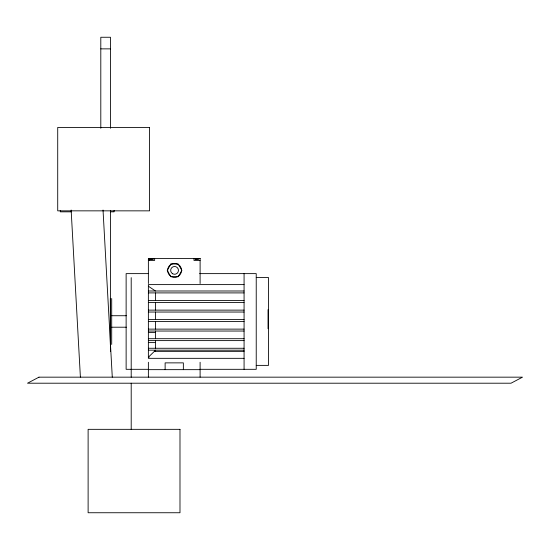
<?xml version="1.0" encoding="UTF-8"?>
<svg xmlns="http://www.w3.org/2000/svg" width="550" height="550" viewBox="0 0 550 550"><rect width="100%" height="100%" fill="white"/><g stroke="black" fill="none" stroke-linecap="round" stroke-linejoin="round"><path stroke-width="0.82" d="M100.801 48.867L110.468 48.867M71.404 211.833L60.307 211.833L60.307 210.403M110.681 211.833L114.098 211.833L114.098 210.403M200.248 258.5L148.376 258.5L148.376 283.546M149.511 258.837L153.622 258.837M194.728 258.837L198.839 258.837M151.436 259.504L150.109 259.504L150.109 258.837M196.653 259.504L195.326 259.504L195.326 258.837M148.376 260.418L154.646 260.418L154.646 258.5M200.104 260.418L193.978 260.418L193.978 258.5M148.349 273.625L126.129 273.625L126.129 369.318L148.349 369.318M199.629 273.625L256.231 273.625L256.231 369.318L199.629 369.318M256.231 277.564L268.524 277.564L268.524 365.379L256.231 365.379M244.076 284.611L148.376 284.611L148.376 358.332L244.076 358.332M148.376 290.991L244.076 290.991M148.376 292.903L244.076 292.903M148.376 300.561L244.076 300.561M148.376 302.472L244.076 302.472M268.043 309.616L268.043 328.756M148.376 310.131L244.076 310.131M148.376 312.043L244.076 312.043M111.753 315.728L126.349 315.728M148.376 319.557L244.076 319.557M148.376 321.468L244.076 321.468M111.753 327.209L126.349 327.209M148.376 329.127L244.076 329.127M148.376 331.038L244.076 331.038M148.376 332.406L155.554 332.406M148.376 338.697L244.076 338.697M148.376 340.608L244.076 340.608M148.376 342.602L155.554 342.602M148.376 348.267L244.076 348.267M148.376 350.178L244.076 350.178M154.358 351.361L244.076 351.361M149.132 357.218L148.376 357.218L155.554 350.178L155.554 351.67M148.376 369.655L200.104 369.655M148.376 286.22L155.458 290.991M103.029 210.045L112.282 377.163M71.142 210.045L80.396 377.163M244.076 273.625L244.076 369.318M200.104 258.5L200.104 283.546M200.104 362.244L200.104 377.163M198.234 258.837L198.234 259.504M197.312 258.837L197.312 259.504M196.247 258.837L196.247 259.504M183.356 369.655L183.356 362.869L165.124 362.869L165.124 369.655M155.554 292.903L155.554 300.561M155.554 302.472L155.554 310.131M155.554 312.043L155.554 319.557M155.554 321.468L155.554 329.127M155.554 331.038L155.554 338.697M155.554 340.608L155.554 348.267M153.017 258.837L153.017 259.504M152.096 258.837L152.096 259.504M151.03 258.837L151.03 259.504M149.222 258.5L149.222 260.418M148.521 258.5L148.521 260.418M148.376 362.244L148.376 377.163M131.203 277.64L131.203 377.245M131.203 383.219L131.203 429.337M111.705 298.506L111.705 344.438M110.468 128.294L110.468 37.256L100.801 37.256L100.801 128.294M110.468 210.341L110.468 351.436M110.33 298.506L110.33 344.438M171.064 264.33A6.985 6.985 0 0 1 181.541 270.38A6.985 6.985 0 0 1 171.064 276.43M170.555 276.1A6.985 6.985 0 0 1 170.555 264.653M170.878 264.014L167.207 270.38L170.878 276.746L178.234 276.746L181.913 270.38L178.234 264.014L170.878 264.014M38.981 377.163L27.5 383.206L511.019 383.206L522.5 377.163L38.981 377.163M149.586 127.442L57.716 127.442L57.716 210.849L149.586 210.849L149.586 127.442M179.988 429.337L88.117 429.337L88.117 512.744L179.988 512.744L179.988 429.337M172.611 273.756A3.898 3.898 0 0 0 178.461 270.38A3.898 3.898 0 0 0 172.611 267.004A3.898 3.898 0 0 0 172.611 273.756"/></g></svg>
